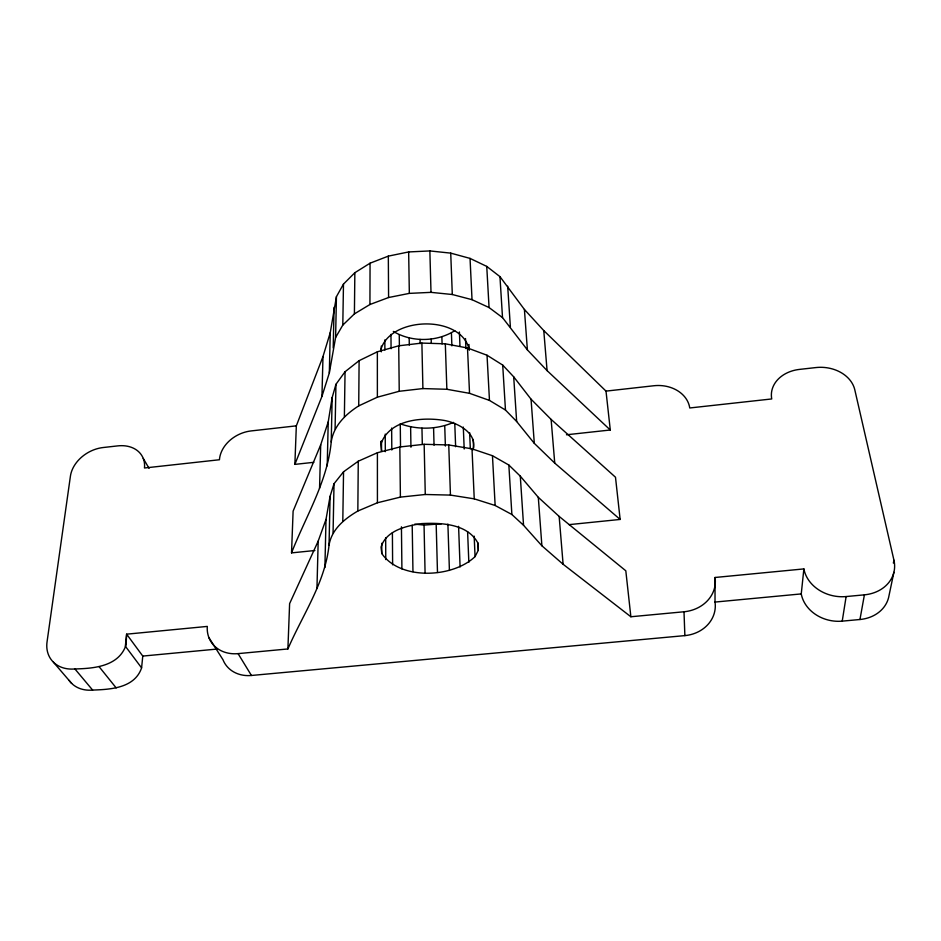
<?xml version="1.0" encoding="UTF-8"?>
<svg xmlns="http://www.w3.org/2000/svg" width="941" height="941" viewBox="0 0 941 941"><rect width="100%" height="100%" fill="white"/><g stroke="black" fill="none" stroke-linecap="round" stroke-linejoin="round"><path stroke-width="1.41" d="M208.937 637.68L222.982 659.735A33.182 28.054 -32 0 0 251.435 675.473L684.872 635.61A34.311 30.1 1.9 0 0 715.019 602.064L715.054 577.48L803.873 568.917A36.699 30.677 9.9 0 0 846.124 596.559L864.403 594.841A36.864 30.665 10.6 0 0 893.95 560.236L854.793 389.797A33.758 26.466 3.3 0 0 815.906 367.566L799.509 369.401A33.629 26.466 2.7 0 0 771.738 398.949L689.753 407.971A32.617 26.336 -3.8 0 0 653.819 385.751L606.004 391.115L543.769 330.573L524.408 309.46L499.953 276.63L486.744 266.409L470.041 258.399L450.727 253.129L429.861 250.929L408.653 251.941L388.327 256.128L370.06 263.198L354.851 272.714L343.477 284.088L336.431 296.65L330.244 332.667L329.326 372.918L321.951 396.384L294.874 464.384L313.859 462.313M329.326 372.918L335.608 337.49L342.795 325.104L354.404 313.894L369.931 304.508L370.06 263.198M69.069 680.355A33.417 26.783 -37.1 0 0 92.618 690.071C110.626 689.471 134.669 688.153 141.597 667.887L125.341 646.208L126.635 634.175L207.291 626.412A34.123 28.524 -31.3 0 0 238.073 653.63L287.899 648.949C302.567 614.861 325.057 582.902 329.044 545.145C331.632 529.254 344.724 518.703 357.839 511.022L358.262 461.219L377.4 452.739L399.843 446.963L424.156 444.305L448.751 444.952L472.006 448.845L492.461 455.715L508.846 465.03L520.291 476.158L538.299 497.319L559.154 516.421L625.812 570.799L630.87 616.755L684.001 611.768A35.323 30.677 1.1 0 0 715.054 577.48M314.894 550.509L291.534 552.885C305.754 516.397 327.456 481.745 331.22 442.011C333.49 425.932 345.629 414.228 358.721 405.877L359.109 360.662L377.353 351.805L398.725 345.806L421.886 343.077L445.316 343.818L467.501 347.982L487.026 355.239L502.706 365.084L513.692 376.823L531.042 399.184L551.12 419.415L615.496 477.24L620.143 519.444L569.034 524.643M354.404 313.894L354.851 272.714M342.795 521.314L343.547 471.794L358.262 461.219M344.371 416.745L345.053 371.742L359.109 360.662M342.795 325.104L343.477 284.088M333.067 532.935L334.02 483.745L343.547 471.794M335.078 429.049L335.949 384.304L345.053 371.742M329.044 545.145L330.079 496.33L334.02 483.745M331.22 442.011L332.161 397.549L335.949 384.304M333.208 347.97L334.067 307.307M335.608 337.49L336.431 296.65M324.904 567.541L325.998 519.444L330.079 496.33M327.221 465.854L328.221 421.933L332.161 397.549M316.952 588.537L318.187 541.122L325.998 519.444M319.564 488.238L320.693 444.858L328.221 421.933M321.951 396.384L322.986 356.545L330.244 332.667M287.899 648.949L289.616 603.616L318.187 541.122M291.534 552.885L293.11 511.151L320.693 444.858M294.874 464.384L296.333 425.85L322.986 356.545M141.597 667.887L142.773 656.077L126.635 634.175L126.082 644.867C119.025 666.369 94.076 668.533 74.904 668.945A34.358 27.207 -36.4 0 1 47.05 641.844L70.422 476.146A31.441 23.831 -29.6 0 1 103.169 447.528L117.813 445.881A31.429 23.925 -29.1 0 1 144.467 467.995L219.441 459.749A31.406 24.772 -24.5 0 1 251.2 430.919L296.333 425.85M893.891 572.328L888.61 597.523A35.805 30.065 11.6 0 1 859.956 619.507L842.23 621.142A35.629 30.077 10.9 0 1 801.25 593.912L803.873 568.917M842.23 621.142L846.124 596.559M859.956 619.507L864.403 594.841M893.362 563.059L893.95 560.236M380.635 350.417C389.421 315.964 462.29 314.306 469.347 350.228M381.517 441.141L381.54 451.115L380.834 444.234C389.268 419.486 422.097 416.816 444.27 420.439C457.914 422.885 478.475 433.483 472.629 450.198M475.064 556.601L478.299 550.297L478.263 543.804C468.336 523.725 441.411 522.584 421.756 523.596C406.453 525.89 386.257 530.265 381.046 547.074L381.787 553.543C400.384 580.644 452.88 577.927 475.064 556.601L474.17 536.135M393.314 331.408C411.64 342.442 436.695 342.089 454.762 330.703M358.721 405.877L377.376 397.184L399.231 391.28L422.909 388.574L446.857 389.28L469.535 393.326L489.473 400.419L505.47 410.041L516.656 421.509L534.312 443.352L554.743 463.113L620.143 519.444M357.839 511.022L377.423 502.765L400.395 497.119L425.273 494.495L450.445 495.095L474.24 498.848L495.142 505.482L511.88 514.504L523.549 525.29L541.887 545.78L563.106 564.259L630.87 616.755M369.931 304.508L388.586 297.521L409.335 293.38L431.002 292.357L452.303 294.509L472.029 299.685L489.061 307.554L502.518 317.611L527.395 349.899L547.086 370.625L610.286 430.002L566.482 434.777M400.525 447.151L400.266 423.803C417.345 429.943 436.777 429.684 453.468 422.403M414.816 524.113L424.05 525.09L441.376 523.772M142.773 656.077L216.948 649.078M715.019 602.064L801.25 593.912M53.414 662.182L71.622 683.378M74.904 668.945L92.618 690.071M99.099 666.675L116.178 687.906M238.073 653.63L251.435 675.473M143.267 458.455L149.078 468.359M606.004 391.115L610.286 430.002M543.769 330.573L547.086 370.625M551.12 419.415L554.743 463.113M559.154 516.421L563.106 564.259M524.408 309.46L527.395 349.899M531.042 399.184L534.312 443.352M538.299 497.319L541.887 545.78M507.681 286.193L510.387 327.021M513.692 376.823L516.656 421.509M520.291 476.158L523.549 525.29M499.953 276.63L502.518 317.611M502.706 365.084L505.47 410.041M508.846 465.03L511.88 514.504M486.744 266.409L489.061 307.554M487.026 355.239L489.473 400.419M492.461 455.715L495.142 505.482M470.041 258.399L472.029 299.685M468.947 344.453L469.136 348.793M473.264 439.423L473.652 447.963M477.969 542.969L478.299 550.297M467.501 347.982L469.535 393.326M472.006 448.845L474.24 498.848M465.501 338.537L465.936 348.605M469.63 432.66L470.335 448.798M459.396 331.985L459.984 346.335M463.301 427.073L464.195 448.998M467.595 531.7L468.841 562.283M450.727 253.129L452.303 294.509M451.421 332.973L451.892 345.865M454.774 423.391L455.632 446.728M458.585 526.337L460.09 566.988M684.001 611.768L684.872 635.61M445.316 343.818L446.857 389.28M448.751 444.952L450.445 495.095M441.858 336.831L442.094 343.983M444.728 425.661L445.387 446.046M447.904 524.078L449.41 570.446M429.861 250.929L431.002 292.357M431.178 339.019L431.296 343.3M433.578 427.79L434.048 445.246M436.189 524.678L437.483 572.446M421.886 343.077L422.909 388.574M424.156 444.305L425.273 494.495M420.051 339.407L420.145 343.688M421.956 428.19L422.309 444.187M424.05 525.09L425.073 572.857M408.653 251.941L409.335 293.38M409.182 337.972L409.3 345.124M410.617 426.838L410.946 447.222M412.205 525.29L412.958 571.669M399.255 334.784L399.384 346.253M401.431 526.819L401.913 568.94M398.725 345.806L399.231 391.28M399.843 446.963L400.395 497.119M390.974 334.373L391.068 348.735M391.644 428.061L391.809 450.01M392.397 532.782L392.632 564.835M388.327 256.128L388.586 297.521M384.845 339.901L384.881 349.993M385.234 434.083L385.304 451.704M385.669 537.652L385.763 559.589M381.281 346.065L381.305 351.84M381.764 543.263L381.787 553.543M380.823 441.364L380.834 444.234M377.353 351.805L377.376 397.184M377.4 452.739L377.423 502.765"/></g></svg>
